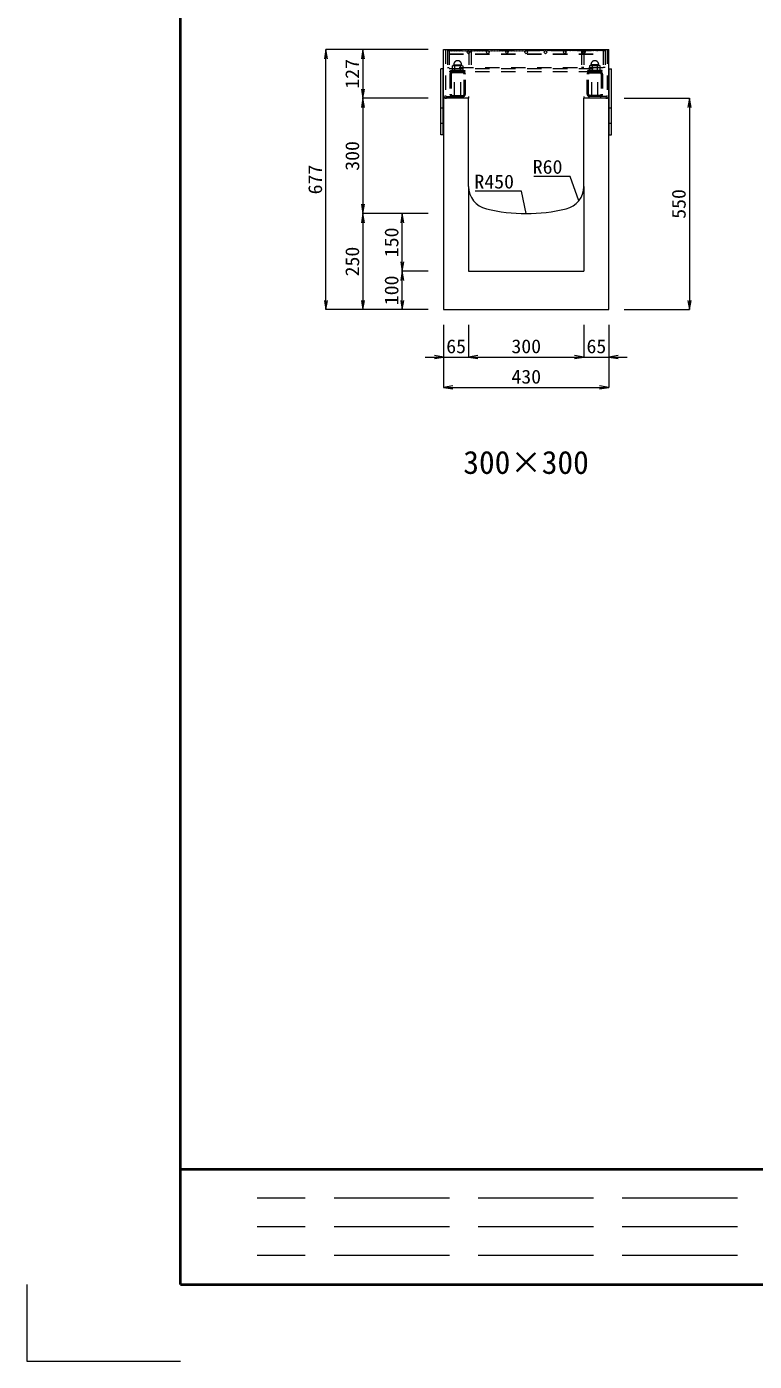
# Model space of a CAD drawing. Units: millimetres at full size; some dimension numbers follow another scale. Extents: x -734 to 58102, y 49499 to 87169.
# Drawn here: x 9699 to 11592, y 74375 to 77849 of the extents above; entities that cross this region are included whole.
import ezdxf
from ezdxf.enums import TextEntityAlignment as Align

# ---------------------------------------------------------------- set-up
doc = ezdxf.new("R2010")
doc.units = ezdxf.units.MM
doc.header["$LTSCALE"] = 50
doc.linetypes.add('DASHED', pattern=[7.5, 6, -1.5])
doc.linetypes.add('USER1', pattern=[1.35, 0.75, -0.6])
doc.layers.add('0_2', color=7, linetype='Continuous')
for name, color, linetype, lineweight in [('DEFPOINTS_3', 7, 'Continuous', 13), ('図枠', 7, 'Continuous', 5), ('寸法線', 7, 'Continuous', 13), ('引出線', 4, 'Continuous', 13), ('本体', 2, 'Continuous', 20), ('ｸﾞﾚｰﾁﾝｸﾞ', 7, 'USER1', 9)]:
    doc.layers.add(name, color=color, linetype=linetype, lineweight=lineweight)
doc.styles.add('ＭＳ 明朝', font='')
doc.styles.get('ＭＳ 明朝').set_extended_font_data('MS Mincho')

# ---------------------------------------------------------------- blocks, each defined once
blk = doc.blocks.new('open_arrow')
at = {"color": 0, "linetype": 'Continuous', "lineweight": -2}
blk.add_lwpolyline([(7.5, 1.25), (0, 0), (7.5, -1.25)], dxfattribs=at)

msp = doc.modelspace()

# ---------------------------------------------------------------- linework, layer by layer
at = {"layer": 'DEFPOINTS_3'}
for p, q in [((9698.63, 74575.27), (9698.63, 74375.27)), ((9698.63, 74375.27), (10098.63, 74375.27))]:
    msp.add_line(p, q, dxfattribs=at)
at = {"layer": '図枠', "lineweight": 40}
for p, q in [((10098.63, 74575.27), (10098.63, 80115.27)), ((10098.63, 74875.27), (17898.63, 74875.27)), ((10098.63, 74575.27), (17898.63, 74575.27))]:
    msp.add_line(p, q, dxfattribs=at)
at = {"layer": '図枠', "linetype": 'DASHED', "lineweight": 9}
for p, q in [((13423.63, 74800.27), (10298.63, 74800.27)), ((13423.63, 74725.27), (10298.63, 74725.27)), ((13423.63, 74650.27), (10298.63, 74650.27))]:
    msp.add_line(p, q, dxfattribs=at)
at = {"layer": '寸法線'}
for p, q in [((10477.26, 77113.03), (10477.26, 77790.03)), ((10743.63, 77790.03), (10477.26, 77790.03)), ((10573.78, 77790.03), (10573.78, 77663.03)), ((10743.63, 77790.03), (10573.78, 77790.03)), ((10743.63, 77663.03), (10573.78, 77663.03)), ((10573.78, 77663.03), (10573.78, 77363.03)), ((10743.63, 77663.03), (10573.78, 77663.03)), ((11253.63, 77663.03), (11423.48, 77663.03)), ((11423.48, 77663.03), (11423.48, 77113.03)), ((10743.63, 77363.03), (10573.78, 77363.03)), ((10573.78, 77363.03), (10573.78, 77113.03)), ((10743.63, 77363.03), (10573.78, 77363.03)), ((10675.89, 77213.03), (10675.89, 77363.03)), ((10743.63, 77363.03), (10675.89, 77363.03)), ((10743.63, 77213.03), (10675.89, 77213.03)), ((10675.89, 77113.03), (10675.89, 77213.03)), ((10743.63, 77213.03), (10675.89, 77213.03)), ((10743.63, 77113.03), (10477.26, 77113.03)), ((10743.63, 77113.03), (10573.78, 77113.03)), ((10743.63, 77113.03), (10675.89, 77113.03)), ((11253.63, 77113.03), (11423.48, 77113.03)), ((10783.63, 77073.03), (10783.63, 76989.49)), ((10783.63, 77073.03), (10783.63, 76910.44)), ((10848.63, 77073.03), (10848.63, 76989.49)), ((10848.63, 77073.03), (10848.63, 76989.49)), ((11148.63, 77073.03), (11148.63, 76989.49)), ((11148.63, 77073.03), (11148.63, 76989.49)), ((11213.63, 77073.03), (11213.63, 76989.49)), ((11213.63, 77073.03), (11213.63, 76910.44)), ((10735.63, 76989.49), (10896.63, 76989.49)), ((10848.63, 76989.49), (11148.63, 76989.49)), ((11100.63, 76989.49), (11261.63, 76989.49)), ((10783.63, 76910.44), (11213.63, 76910.44))]:
    msp.add_line(p, q, dxfattribs=at)
at = {"layer": '引出線'}
for points in [[(11135.69, 77396.35), (11112.84, 77459.38), (11018.17, 77459.38)], [(10998.63, 77363.03), (10986.68, 77421.03), (10865.67, 77421.03)]]:
    msp.add_lwpolyline(points, dxfattribs=at)
at = {"layer": '本体'}
for p, q in [((10783.63, 77663.03), (10783.63, 77113.03)), ((10848.63, 77663.03), (10783.63, 77663.03)), ((10848.63, 77433.56), (10848.63, 77663.03)), ((11148.63, 77433.56), (11148.63, 77663.03)), ((11213.63, 77663.03), (11148.63, 77663.03)), ((11213.63, 77113.03), (11213.63, 77663.03)), ((10848.63, 77433.56), (10848.63, 77213.03)), ((11148.63, 77433.56), (11148.63, 77213.03)), ((10848.63, 77213.03), (11148.63, 77213.03)), ((10783.63, 77113.03), (11213.63, 77113.03)), ((10783.63, 77113.03), (11213.63, 77113.03))]:
    msp.add_line(p, q, dxfattribs=at)
for centre, radius, start, end in [((10908.63, 77433.56), 60, 180, 256.65785), ((11088.63, 77433.56), 60, 283.34237, 0), ((10998.63, 77813.03), 450, 256.65777, 283.34225)]:
    msp.add_arc(centre, radius, start, end, dxfattribs=at)
at = {"layer": 'ｸﾞﾚｰﾁﾝｸﾞ', "linetype": 'Continuous'}
for p, q in [((10783.63, 77790.03), (11213.63, 77790.03)), ((10783.63, 77670.66), (10783.63, 77790.03)), ((11213.63, 77670.66), (11213.63, 77790.03)), ((10776.63, 77568.03), (10776.63, 77740.03)), ((10782.63, 77740.03), (10776.63, 77740.03)), ((10782.63, 77568.03), (10782.63, 77740.03)), ((11214.63, 77568.03), (11214.63, 77740.03)), ((11214.63, 77740.03), (11220.63, 77740.03)), ((11220.63, 77568.03), (11220.63, 77740.03)), ((10782.63, 77568.03), (10776.63, 77568.03)), ((11214.63, 77568.03), (11220.63, 77568.03))]:
    msp.add_line(p, q, dxfattribs=at)
at = {"layer": 'ｸﾞﾚｰﾁﾝｸﾞ'}
for p, q in [((10788.13, 77790.03), (10788.13, 77670.53)), ((10793.63, 77787.53), (10793.63, 77743.53)), ((10798.13, 77787.53), (10798.13, 77732.53)), ((10798.13, 77787.53), (10798.13, 77743.53)), ((10801.33, 77787.53), (10802.23, 77785.43)), ((10802.23, 77785.43), (10803.13, 77787.53)), ((10805.13, 77787.53), (10806.03, 77785.43)), ((10806.03, 77785.43), (10806.93, 77787.53)), ((10808.93, 77787.53), (10809.83, 77785.43)), ((10809.83, 77785.43), (10810.73, 77787.53)), ((10812.73, 77787.53), (10813.63, 77785.43)), ((10813.63, 77785.43), (10814.53, 77787.53)), ((10816.53, 77787.53), (10817.43, 77785.43)), ((10817.43, 77785.43), (10818.33, 77787.53)), ((10820.33, 77787.53), (10821.23, 77785.43)), ((10821.23, 77785.43), (10822.13, 77787.53)), ((10824.13, 77787.53), (10825.03, 77785.43)), ((10825.03, 77785.43), (10825.93, 77787.53)), ((10827.93, 77787.53), (10828.83, 77785.43)), ((10828.83, 77785.43), (10829.73, 77787.53)), ((10831.73, 77787.53), (10832.63, 77785.43)), ((10832.63, 77785.43), (10833.53, 77787.53)), ((10835.53, 77787.53), (10836.43, 77785.43)), ((10836.43, 77785.43), (10837.33, 77787.53)), ((10839.33, 77787.53), (10840.23, 77785.43)), ((10840.23, 77785.43), (10841.13, 77787.53)), ((10843.13, 77787.53), (10844.03, 77785.43)), ((10844.03, 77785.43), (10844.93, 77787.53)), ((10848.63, 77787.53), (10844.38, 77783.29)), ((10849.13, 77787.03), (10848.63, 77787.53)), ((10852.87, 77783.29), (10848.63, 77787.53)), ((10849.13, 77787.53), (10849.13, 77743.53)), ((10853.63, 77787.53), (10854.53, 77785.43)), ((10854.53, 77785.43), (10855.43, 77787.53)), ((10855.13, 77787.53), (10855.13, 77743.53)), ((10857.43, 77787.53), (10858.33, 77785.43)), ((10858.33, 77785.43), (10859.23, 77787.53)), ((10861.23, 77787.53), (10862.13, 77785.43)), ((10862.13, 77785.43), (10863.03, 77787.53)), ((10865.03, 77787.53), (10865.93, 77785.43)), ((10865.93, 77785.43), (10866.83, 77787.53)), ((10868.83, 77787.53), (10869.73, 77785.43)), ((10869.73, 77785.43), (10870.63, 77787.53)), ((10872.63, 77787.53), (10873.53, 77785.43)), ((10873.53, 77785.43), (10874.43, 77787.53)), ((10876.43, 77787.53), (10877.33, 77785.43)), ((10877.33, 77785.43), (10878.23, 77787.53)), ((10880.23, 77787.53), (10881.13, 77785.43)), ((10881.13, 77785.43), (10882.03, 77787.53)), ((10884.03, 77787.53), (10884.93, 77785.43)), ((10884.93, 77785.43), (10885.83, 77787.53)), ((10887.83, 77787.53), (10888.73, 77785.43)), ((10888.73, 77785.43), (10889.63, 77787.53)), ((10891.63, 77787.53), (10892.53, 77785.43)), ((10892.53, 77785.43), (10893.43, 77787.53)), ((10898.63, 77787.53), (10894.38, 77783.29)), ((10902.87, 77783.29), (10898.63, 77787.53)), ((10903.63, 77787.53), (10904.53, 77785.43)), ((10904.53, 77785.43), (10905.43, 77787.53)), ((10907.43, 77787.53), (10908.33, 77785.43)), ((10908.33, 77785.43), (10909.23, 77787.53)), ((10911.23, 77787.53), (10912.13, 77785.43)), ((10912.13, 77785.43), (10913.03, 77787.53)), ((10915.03, 77787.53), (10915.93, 77785.43)), ((10915.93, 77785.43), (10916.83, 77787.53)), ((10918.83, 77787.53), (10919.73, 77785.43)), ((10919.73, 77785.43), (10920.63, 77787.53)), ((10922.63, 77787.53), (10923.53, 77785.43)), ((10923.53, 77785.43), (10924.43, 77787.53)), ((10926.43, 77787.53), (10927.33, 77785.43)), ((10927.33, 77785.43), (10928.23, 77787.53)), ((10930.23, 77787.53), (10931.13, 77785.43)), ((10931.13, 77785.43), (10932.03, 77787.53)), ((10934.03, 77787.53), (10934.93, 77785.43)), ((10934.93, 77785.43), (10935.83, 77787.53)), ((10937.83, 77787.53), (10938.73, 77785.43)), ((10938.73, 77785.43), (10939.63, 77787.53)), ((10941.63, 77787.53), (10942.53, 77785.43)), ((10942.53, 77785.43), (10943.43, 77787.53)), ((10948.63, 77787.53), (10944.38, 77783.29)), ((10952.87, 77783.29), (10948.63, 77787.53)), ((10953.63, 77787.53), (10954.53, 77785.43)), ((10954.53, 77785.43), (10955.43, 77787.53)), ((10957.43, 77787.53), (10958.33, 77785.43)), ((10958.33, 77785.43), (10959.23, 77787.53)), ((10961.23, 77787.53), (10962.13, 77785.43)), ((10962.13, 77785.43), (10963.03, 77787.53)), ((10965.03, 77787.53), (10965.93, 77785.43)), ((10965.93, 77785.43), (10966.83, 77787.53)), ((10968.83, 77787.53), (10969.73, 77785.43)), ((10969.73, 77785.43), (10970.63, 77787.53)), ((10972.63, 77787.53), (10973.53, 77785.43)), ((10973.53, 77785.43), (10974.43, 77787.53)), ((10976.43, 77787.53), (10977.33, 77785.43)), ((10977.33, 77785.43), (10978.23, 77787.53)), ((10980.23, 77787.53), (10981.13, 77785.43)), ((10981.13, 77785.43), (10982.03, 77787.53)), ((10984.03, 77787.53), (10984.93, 77785.43)), ((10984.93, 77785.43), (10985.83, 77787.53)), ((10987.83, 77787.53), (10988.73, 77785.43)), ((10988.73, 77785.43), (10989.63, 77787.53)), ((10991.63, 77787.53), (10992.53, 77785.43)), ((10992.53, 77785.43), (10993.43, 77787.53)), ((10998.63, 77787.53), (10994.38, 77783.29)), ((10998.63, 77787.53), (11002.87, 77783.29)), ((11004.72, 77785.43), (11003.82, 77787.53)), ((11005.63, 77787.53), (11004.72, 77785.43)), ((11008.53, 77785.43), (11007.63, 77787.53)), ((11009.43, 77787.53), (11008.53, 77785.43)), ((11012.33, 77785.43), (11011.43, 77787.53)), ((11013.23, 77787.53), (11012.33, 77785.43)), ((11016.13, 77785.43), (11015.23, 77787.53)), ((11017.03, 77787.53), (11016.13, 77785.43)), ((11019.93, 77785.43), (11019.03, 77787.53)), ((11020.83, 77787.53), (11019.93, 77785.43)), ((11023.73, 77785.43), (11022.83, 77787.53)), ((11024.63, 77787.53), (11023.73, 77785.43)), ((11027.53, 77785.43), (11026.63, 77787.53)), ((11028.43, 77787.53), (11027.53, 77785.43)), ((11031.33, 77785.43), (11030.43, 77787.53)), ((11032.23, 77787.53), (11031.33, 77785.43)), ((11035.13, 77785.43), (11034.23, 77787.53)), ((11036.03, 77787.53), (11035.13, 77785.43)), ((11038.93, 77785.43), (11038.03, 77787.53)), ((11039.83, 77787.53), (11038.93, 77785.43)), ((11042.73, 77785.43), (11041.83, 77787.53)), ((11043.63, 77787.53), (11042.73, 77785.43)), ((11044.38, 77783.29), (11048.63, 77787.53)), ((11048.63, 77787.53), (11052.87, 77783.29)), ((11054.72, 77785.43), (11053.82, 77787.53)), ((11055.63, 77787.53), (11054.72, 77785.43)), ((11058.53, 77785.43), (11057.63, 77787.53)), ((11059.43, 77787.53), (11058.53, 77785.43)), ((11062.33, 77785.43), (11061.43, 77787.53)), ((11063.23, 77787.53), (11062.33, 77785.43)), ((11066.13, 77785.43), (11065.23, 77787.53)), ((11067.03, 77787.53), (11066.13, 77785.43)), ((11069.93, 77785.43), (11069.03, 77787.53)), ((11070.83, 77787.53), (11069.93, 77785.43)), ((11073.73, 77785.43), (11072.83, 77787.53)), ((11074.63, 77787.53), (11073.73, 77785.43)), ((11077.53, 77785.43), (11076.63, 77787.53)), ((11078.43, 77787.53), (11077.53, 77785.43)), ((11081.33, 77785.43), (11080.43, 77787.53)), ((11082.23, 77787.53), (11081.33, 77785.43)), ((11085.13, 77785.43), (11084.23, 77787.53)), ((11086.03, 77787.53), (11085.13, 77785.43)), ((11088.93, 77785.43), (11088.03, 77787.53)), ((11089.83, 77787.53), (11088.93, 77785.43)), ((11092.73, 77785.43), (11091.83, 77787.53)), ((11093.63, 77787.53), (11092.73, 77785.43)), ((11094.38, 77783.29), (11098.63, 77787.53)), ((11098.63, 77787.53), (11102.87, 77783.29)), ((11104.73, 77785.43), (11103.83, 77787.53)), ((11105.63, 77787.53), (11104.73, 77785.43)), ((11108.53, 77785.43), (11107.63, 77787.53)), ((11109.43, 77787.53), (11108.53, 77785.43)), ((11112.33, 77785.43), (11111.43, 77787.53)), ((11113.23, 77787.53), (11112.33, 77785.43)), ((11116.13, 77785.43), (11115.23, 77787.53)), ((11117.03, 77787.53), (11116.13, 77785.43)), ((11119.93, 77785.43), (11119.03, 77787.53)), ((11120.83, 77787.53), (11119.93, 77785.43)), ((11123.73, 77785.43), (11122.83, 77787.53)), ((11124.63, 77787.53), (11123.73, 77785.43)), ((11127.53, 77785.43), (11126.63, 77787.53)), ((11128.43, 77787.53), (11127.53, 77785.43)), ((11131.33, 77785.43), (11130.43, 77787.53)), ((11132.23, 77787.53), (11131.33, 77785.43)), ((11135.13, 77785.43), (11134.23, 77787.53)), ((11136.03, 77787.53), (11135.13, 77785.43)), ((11138.93, 77785.43), (11138.03, 77787.53)), ((11139.83, 77787.53), (11138.93, 77785.43)), ((11142.73, 77785.43), (11141.83, 77787.53)), ((11142.12, 77787.53), (11142.12, 77743.53)), ((11143.63, 77787.53), (11142.73, 77785.43)), ((11144.38, 77783.29), (11148.63, 77787.53)), ((11148.12, 77787.03), (11148.62, 77787.53)), ((11148.12, 77787.53), (11148.12, 77743.53)), ((11148.63, 77787.53), (11152.87, 77783.29)), ((11153.23, 77785.43), (11152.33, 77787.53)), ((11154.13, 77787.53), (11153.23, 77785.43)), ((11157.03, 77785.43), (11156.13, 77787.53)), ((11157.93, 77787.53), (11157.03, 77785.43)), ((11160.83, 77785.43), (11159.93, 77787.53)), ((11161.73, 77787.53), (11160.83, 77785.43)), ((11164.63, 77785.43), (11163.73, 77787.53)), ((11165.53, 77787.53), (11164.63, 77785.43)), ((11168.43, 77785.43), (11167.53, 77787.53)), ((11169.33, 77787.53), (11168.43, 77785.43)), ((11172.23, 77785.43), (11171.33, 77787.53)), ((11173.13, 77787.53), (11172.23, 77785.43)), ((11176.03, 77785.43), (11175.13, 77787.53)), ((11176.93, 77787.53), (11176.03, 77785.43)), ((11179.83, 77785.43), (11178.93, 77787.53)), ((11180.73, 77787.53), (11179.83, 77785.43)), ((11183.63, 77785.43), (11182.73, 77787.53)), ((11184.53, 77787.53), (11183.63, 77785.43)), ((11187.43, 77785.43), (11186.53, 77787.53)), ((11188.33, 77787.53), (11187.43, 77785.43)), ((11191.23, 77785.43), (11190.33, 77787.53)), ((11192.13, 77787.53), (11191.23, 77785.43)), ((11195.03, 77785.43), (11194.13, 77787.53)), ((11195.93, 77787.53), (11195.03, 77785.43)), ((11199.13, 77787.53), (11199.13, 77732.53)), ((11199.13, 77787.53), (11199.13, 77743.53)), ((11203.63, 77787.53), (11203.63, 77743.53)), ((11209.13, 77790.03), (11209.13, 77670.53)), ((10798.13, 77779.03), (11199.13, 77779.03)), ((10798.13, 77777.53), (11199.13, 77777.53)), ((10844.38, 77783.29), (10848.63, 77779.05)), ((10848.63, 77779.05), (10852.87, 77783.29)), ((10848.63, 77779.05), (10849.13, 77779.55)), ((10894.38, 77783.29), (10898.63, 77779.05)), ((10898.63, 77779.05), (10902.87, 77783.29)), ((10944.38, 77783.29), (10948.63, 77779.05)), ((10948.63, 77779.05), (10952.87, 77783.29)), ((10994.38, 77783.29), (10998.63, 77779.05)), ((11002.87, 77783.29), (10998.63, 77779.05)), ((11048.63, 77779.05), (11044.38, 77783.29)), ((11052.87, 77783.29), (11048.63, 77779.05)), ((11098.63, 77779.05), (11094.38, 77783.29)), ((11102.87, 77783.29), (11098.63, 77779.05)), ((11148.63, 77779.05), (11144.38, 77783.29)), ((11148.62, 77779.05), (11148.12, 77779.55)), ((11152.87, 77783.29), (11148.63, 77779.05)), ((10793.63, 77743.53), (10798.13, 77743.53)), ((11199.13, 77742.53), (10798.13, 77742.53)), ((10798.13, 77741.03), (11199.13, 77741.03)), ((10798.13, 77732.53), (11199.13, 77732.53)), ((10800.13, 77726.13), (10800.13, 77673.93)), ((10801.13, 77732.53), (10801.13, 77735.53)), ((10801.13, 77735.53), (10820.13, 77735.53)), ((10801.13, 77735.53), (10839.13, 77735.53)), ((10839.13, 77732.53), (10801.13, 77732.53)), ((10803.33, 77726.13), (10803.33, 77673.93)), ((10805.63, 77732.47), (10805.63, 77729.2)), ((10806.28, 77747.33), (10809.74, 77748.53)), ((10806.28, 77735.53), (10806.28, 77747.33)), ((10820.13, 77735.53), (10806.28, 77735.53)), ((10833.73, 77732.53), (10806.53, 77732.53)), ((10833.73, 77732.53), (10806.53, 77732.53)), ((10833.73, 77729.33), (10806.53, 77729.33)), ((10809.74, 77748.53), (10809.74, 77750.53)), ((10809.74, 77750.53), (10830.52, 77750.53)), ((10830.52, 77748.53), (10809.74, 77748.53)), ((10809.74, 77748.53), (10813.2, 77747.33)), ((10812.13, 77667.53), (10812.13, 77732.53)), ((10812.13, 77732.53), (10828.13, 77732.53)), ((10813.2, 77747.33), (10820.13, 77748.53)), ((10813.2, 77735.53), (10813.2, 77747.33)), ((10820.13, 77735.53), (10813.2, 77735.53)), ((10820.13, 77748.53), (10827.05, 77747.33)), ((10833.98, 77735.53), (10820.13, 77735.53)), ((10827.05, 77747.33), (10830.52, 77748.53)), ((10827.05, 77747.33), (10827.05, 77735.53)), ((10828.13, 77667.53), (10828.13, 77732.53)), ((10830.52, 77750.53), (10830.52, 77748.53)), ((10830.52, 77748.53), (10833.98, 77747.33)), ((10833.98, 77747.33), (10833.98, 77735.53)), ((10834.63, 77732.47), (10834.63, 77729.2)), ((10836.93, 77673.93), (10836.93, 77726.13)), ((10839.13, 77735.53), (10839.13, 77732.53)), ((10840.13, 77673.93), (10840.13, 77726.13)), ((10849.13, 77743.53), (10855.13, 77743.53)), ((11148.12, 77743.53), (11142.12, 77743.53)), ((11157.13, 77673.93), (11157.13, 77726.13)), ((11158.12, 77735.53), (11158.12, 77732.53)), ((11196.12, 77735.53), (11158.12, 77735.53)), ((11158.12, 77732.53), (11196.12, 77732.53)), ((11160.33, 77673.93), (11160.33, 77726.13)), ((11162.62, 77732.47), (11162.62, 77729.2)), ((11166.74, 77748.53), (11163.27, 77747.33)), ((11163.27, 77747.33), (11163.27, 77735.53)), ((11163.27, 77735.53), (11177.12, 77735.53)), ((11163.52, 77732.53), (11190.72, 77732.53)), ((11163.53, 77732.53), (11190.73, 77732.53)), ((11163.53, 77729.33), (11190.73, 77729.33)), ((11166.74, 77750.53), (11166.74, 77748.53)), ((11187.51, 77750.53), (11166.74, 77750.53)), ((11166.74, 77748.53), (11187.51, 77748.53)), ((11170.2, 77747.33), (11166.74, 77748.53)), ((11169.12, 77667.53), (11169.12, 77732.53)), ((11185.12, 77732.53), (11169.12, 77732.53)), ((11177.12, 77748.53), (11170.2, 77747.33)), ((11170.2, 77747.33), (11170.2, 77735.53)), ((11184.05, 77747.33), (11177.12, 77748.53)), ((11177.12, 77735.53), (11184.05, 77735.53)), ((11196.12, 77735.53), (11177.12, 77735.53)), ((11177.12, 77735.53), (11190.97, 77735.53)), ((11187.51, 77748.53), (11184.05, 77747.33)), ((11184.05, 77735.53), (11184.05, 77747.33)), ((11185.12, 77667.53), (11185.12, 77732.53)), ((11187.51, 77748.53), (11187.51, 77750.53)), ((11190.97, 77747.33), (11187.51, 77748.53)), ((11190.97, 77735.53), (11190.97, 77747.33)), ((11191.62, 77732.47), (11191.62, 77729.2)), ((11193.93, 77726.13), (11193.93, 77673.93)), ((11196.12, 77732.53), (11196.12, 77735.53)), ((11197.13, 77726.13), (11197.13, 77673.93)), ((11203.63, 77743.53), (11199.13, 77743.53)), ((10791.13, 77667.53), (10848.63, 77667.53)), ((10805.63, 77670.86), (10805.63, 77667.59)), ((10806.53, 77670.73), (10833.73, 77670.73)), ((10806.53, 77667.53), (10833.73, 77667.53)), ((10834.63, 77670.86), (10834.63, 77667.59)), ((10848.63, 77667.53), (10848.63, 77663.03)), ((11206.13, 77667.53), (11148.63, 77667.53)), ((11148.63, 77667.53), (11148.63, 77663.03)), ((11162.62, 77670.86), (11162.62, 77667.59)), ((11190.73, 77670.73), (11163.53, 77670.73)), ((11190.73, 77667.53), (11163.53, 77667.53)), ((11191.62, 77670.86), (11191.62, 77667.59)), ((10776.63, 77638.03), (10782.63, 77638.03)), ((11214.63, 77638.03), (11220.63, 77638.03)), ((10776.63, 77598.03), (10782.63, 77598.03)), ((11214.63, 77598.03), (11220.63, 77598.03))]:
    msp.add_line(p, q, dxfattribs=at)
at = {"layer": 'ｸﾞﾚｰﾁﾝｸﾞ', "lineweight": 5}
msp.add_line((10793.63, 77787.53), (11203.63, 77787.53), dxfattribs=at)
at = {"layer": 'ｸﾞﾚｰﾁﾝｸﾞ'}
for centre, radius, start, end in [((10820.13, 77750.53), 10.25, 0, 180), ((11177.12, 77750.53), 10.25, 0, 180), ((10806.53, 77726.13), 6.4, 90, 180), ((10806.53, 77726.13), 3.2, 90, 180), ((10833.73, 77726.13), 6.4, 0, 90), ((10833.73, 77726.13), 3.2, 0, 90), ((11163.53, 77726.13), 6.4, 90, 180), ((11163.53, 77726.13), 3.2, 90, 180), ((11190.73, 77726.13), 6.4, 0, 90), ((11190.73, 77726.13), 3.2, 0, 90), ((10791.13, 77670.53), 7.5, 179.01874, 270), ((10791.13, 77670.53), 3, 180, 270), ((10806.53, 77673.93), 6.4, 180, 270), ((10806.53, 77673.93), 3.2, 180, 270), ((10833.73, 77673.93), 3.2, 270, 0), ((10833.73, 77673.93), 6.4, 270, 0), ((11163.53, 77673.93), 6.4, 180, 270), ((11163.53, 77673.93), 3.2, 180, 270), ((11190.73, 77673.93), 3.2, 270, 0), ((11190.73, 77673.93), 6.4, 270, 0), ((11206.13, 77670.53), 3, 270, 0)]:
    msp.add_arc(centre, radius, start, end, dxfattribs=at)
at = {"layer": 'ｸﾞﾚｰﾁﾝｸﾞ', "linetype": 'Continuous'}
msp.add_arc((11206.13, 77670.53), 7.5, 270, 0.98123, dxfattribs=at)

# ---------------------------------------------------------------- block references
at = {"layer": '寸法線', "xscale": 3.2, "yscale": 3.2}
for p, rotation in [((10477.26, 77790.03), 270), ((10573.78, 77790.03), 270), ((10573.78, 77663.03), 90), ((10573.78, 77663.03), 270), ((11423.48, 77663.03), 270), ((10573.78, 77363.03), 90), ((10573.78, 77363.03), 270), ((10675.89, 77363.03), 270), ((10675.89, 77213.03), 90), ((10675.89, 77213.03), 270), ((10477.26, 77113.03), 90), ((10573.78, 77113.03), 90), ((10675.89, 77113.03), 90), ((11423.48, 77113.03), 90), ((10783.63, 76989.49), 180), ((11148.63, 76989.49), 180), ((11148.63, 76989.49), 180), ((11213.63, 76910.44), 180)]:
    msp.add_blockref('open_arrow', p, dxfattribs=dict(at, rotation=rotation))
for p in [(10848.63, 76989.49), (10848.63, 76989.49), (11213.63, 76989.49), (10783.63, 76910.44)]:
    msp.add_blockref('open_arrow', p, dxfattribs=at)
at = {"layer": '引出線', "xscale": 0.16, "yscale": 0.16}
for p, rotation in [((11135.69, 77396.35), 109.9), ((10998.63, 77363.03), 101.6)]:
    msp.add_blockref('open_arrow', p, dxfattribs=dict(at, rotation=rotation))

# ---------------------------------------------------------------- texts
at = {"layer": '0_2', "style": 'ＭＳ 明朝'}
msp.add_text('300×300', height=60.04, dxfattribs=at).set_placement((10998.14, 76715.29), align=Align.MIDDLE_CENTER)
at = {"layer": '寸法線', "style": 'ＭＳ 明朝', "width": 1.05}
for s, p in [('127', (10545.78, 77726.53)), ('300', (10545.78, 77513.03)), ('677', (10449.26, 77451.53)), ('550', (11395.48, 77388.03)), ('150', (10647.89, 77288.03)), ('250', (10545.78, 77238.03)), ('100', (10647.89, 77163.03))]:
    msp.add_text(s, height=36.03, rotation=90, dxfattribs=at).set_placement(p, align=Align.MIDDLE_CENTER)
for s, p in [('65', (10816.13, 77017.49)), ('300', (10998.63, 77017.49)), ('65', (11181.13, 77017.49)), ('430', (10998.63, 76938.44))]:
    msp.add_text(s, height=36.03, dxfattribs=at).set_placement(p, align=Align.MIDDLE_CENTER)
at = {"layer": '引出線', "style": 'ＭＳ 明朝', "width": 1.05}
for s, p in [('R60', (11092.84, 77502.58)), ('R450', (10966.68, 77464.23))]:
    msp.add_text(s, height=36.03, dxfattribs=at).set_placement(p, align=Align.TOP_RIGHT)

doc.saveas('drawing.dxf')
